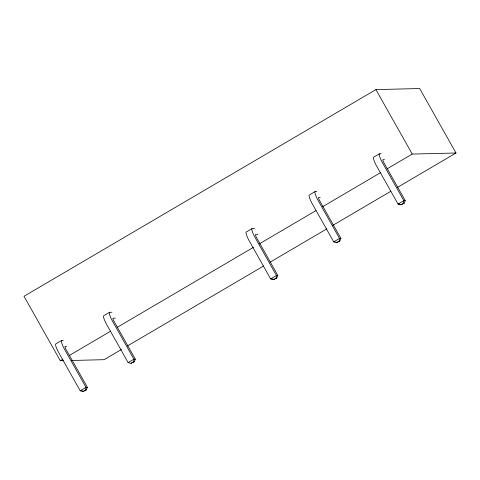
<?xml version="1.0" encoding="UTF-8"?>
<svg xmlns="http://www.w3.org/2000/svg" width="480" height="480" viewBox="0 0 480 480"><rect width="100%" height="100%" fill="white"/><g stroke="black" fill="none" stroke-linecap="round" stroke-linejoin="round"><path stroke-width="0.72" d="M61.548 340.506L55.746 343.914A10.86 1.95 59.6 0 0 58.398 352.068L80.19 390.768L83.142 391.464L85.692 389.964L85.992 387.36L64.2 348.66A10.86 1.95 59.6 0 1 61.548 340.506L63.264 340.386M109.476 312.354L103.674 315.762A10.86 1.95 59.6 0 0 106.332 323.916L128.118 362.616L131.076 363.312L133.626 361.818L133.92 359.208L112.134 320.508A10.86 1.95 59.6 0 1 109.476 312.354L111.942 312.222M252.006 228.648L246.204 232.05A10.86 1.95 59.6 0 0 248.862 240.21L270.648 278.91L273.606 279.606L276.156 278.106L276.45 275.502L254.664 236.802A10.86 1.95 59.6 0 1 252.006 228.648L254.472 228.51M315.072 191.604L309.27 195.012A10.86 1.95 59.6 0 0 311.928 203.166L333.72 241.866L336.672 242.568L339.222 241.068L339.522 238.464L317.73 199.758A10.86 1.95 59.6 0 1 315.072 191.604L316.788 191.49M379.404 153.828L373.602 157.236A10.86 1.95 59.6 0 0 376.254 165.39L398.046 204.09L400.998 204.786L403.548 203.286L403.848 200.682L382.056 161.982A10.86 1.95 59.6 0 1 379.404 153.828L381.12 153.708M83.142 391.464L86.31 389.952L87.39 387.324L66.03 349.404A4.008 0.72 59.6 0 1 65.046 346.392L66.648 346.32M131.076 363.312L134.238 361.8L135.318 359.178L113.958 321.252A4.008 0.72 59.6 0 1 112.98 318.24L115.32 318.15M273.606 279.606L276.768 278.094L277.848 275.466L256.488 237.54A4.008 0.72 59.6 0 1 255.51 234.534L257.85 234.438M336.672 242.568L339.834 241.05L340.92 238.428L319.554 200.502A4.008 0.72 59.6 0 1 318.576 197.496L320.172 197.418M400.998 204.786L404.166 203.274L405.246 200.646L383.886 162.72A4.008 0.72 59.6 0 1 382.902 159.714L384.504 159.636M397.242 187.512L456 153L419.676 88.536L375.912 89.604L24 296.286L60.324 360.75L63.288 360.678M60.324 360.75L62.904 359.232M69.366 355.44L110.688 331.17M117.144 327.378L253.392 247.362M259.2 243.948L316.026 210.576M322.482 206.784L380.598 172.65M387.054 168.858L412.236 154.068L456 153M121.524 349.44L104.088 359.682L71.448 360.48M127.332 346.026L263.58 266.01M270.036 262.218L326.856 228.846M332.67 225.432L390.786 191.304M128.118 362.616L133.92 359.208L135.318 359.178M405.246 200.646L403.848 200.682L398.046 204.09L399.444 204.054M403.548 203.286L404.166 203.274M340.92 238.428L339.522 238.464L333.72 241.866L335.118 241.836M339.222 241.068L339.834 241.05M277.848 275.466L276.45 275.502L270.648 278.91L272.046 278.874M276.156 278.106L276.768 278.094M133.626 361.818L134.238 361.8M87.39 387.324L85.992 387.36L80.19 390.768L81.588 390.732M85.692 389.964L86.31 389.952M399.984 204.234L401.07 204.594M336.198 242.19L337.284 242.55M272.592 279.054L274.218 279.588M82.128 390.912L83.214 391.272M375.912 89.604L412.236 154.068"/></g></svg>
